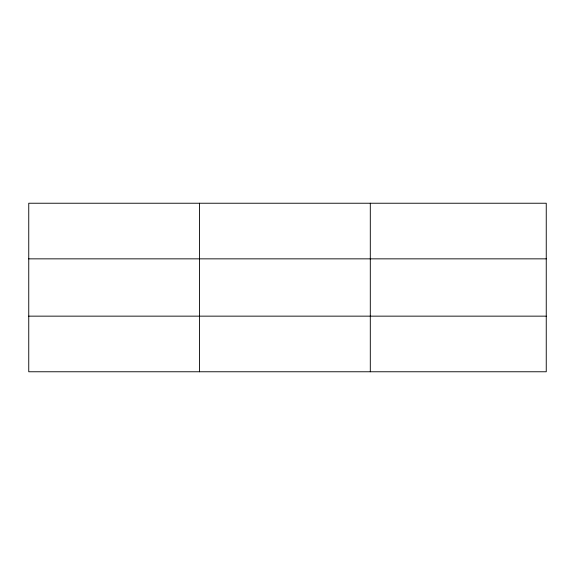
<?xml version="1.0" encoding="UTF-8"?>
<svg xmlns="http://www.w3.org/2000/svg" width="575" height="575" viewBox="0 0 575 575"><rect width="100%" height="100%" fill="white"/><g stroke="black" fill="none" stroke-linecap="round" stroke-linejoin="round"><path stroke-width="0.86" d="M199.525 371.766L199.525 203.234M370.3 371.766L370.3 203.234M546.25 316.149L546.25 371.766L28.75 371.766L28.75 203.234L546.25 203.234L546.25 316.149L28.75 316.149M28.75 258.851L546.25 258.851"/></g></svg>
